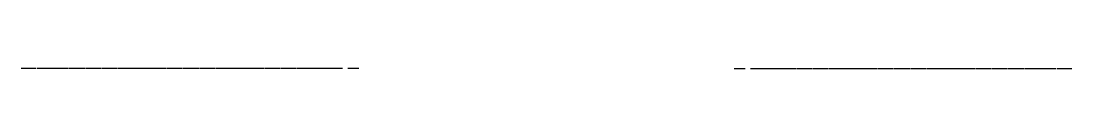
# Model space of a CAD drawing. Header units: metres. Extents: x -12.1 to 12.1, y 0.7 to 0.7.
import ezdxf

# ---------------------------------------------------------------- set-up
doc = ezdxf.new("R2010")
doc.units = ezdxf.units.M
doc.linetypes.add('DASHED2', pattern=[0.375, 0.25, -0.125])
doc.layers.add('cableb2', color=18, linetype='Continuous', true_color=0x000000)

msp = doc.modelspace()

# ---------------------------------------------------------------- linework, layer by layer
at = {"layer": 'cableb2', "color": 2, "linetype": 'DASHED2', "true_color": 0xffff00}
for p, q in [((-5.109, 0.75, -0.146), (-12.109, 0.75, -0.221)), ((-5.011, 0.75, -1.637), (-11.959, 0.75, -2.484)), ((-4.748, 0.75, -3.109), (-11.561, 0.75, -4.717)), ((-4.325, 0.75, -4.542), (-10.918, 0.75, -6.892)), ((4.325, 0.75, -4.542), (10.918, 0.75, -6.892)), ((4.748, 0.75, -3.109), (11.561, 0.75, -4.717)), ((5.011, 0.75, -1.637), (11.959, 0.75, -2.484)), ((5.109, 0.75, -0.146), (12.109, 0.75, -0.221))]:
    msp.add_line(p, q, dxfattribs=at)

doc.saveas('drawing.dxf')
